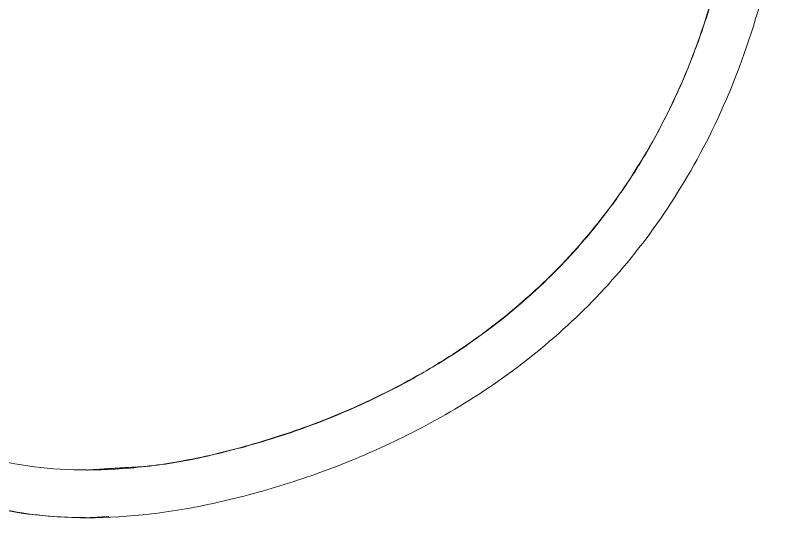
# Model space of a CAD drawing. Header units: millimetres. Extents: x -6909 to -4533, y -2578 to 782.
# Drawn here: x -6191.3 to -5979, y -1700.2 to -1563 of the extents above; entities that cross this region are included whole.
import ezdxf

# ---------------------------------------------------------------- set-up
doc = ezdxf.new("R2010")
doc.units = ezdxf.units.MM

msp = doc.modelspace()

# ---------------------------------------------------------------- linework, layer by layer
at = {"linetype": 'Continuous', "lineweight": 18}
for points, knots in [([(-5978.98, -1483.98), (-5978.98, -1509.48), (-5984.66, -1556.52), (-6007.5, -1610.94), (-6042.24, -1651.8), (-6075.73, -1673.63), (-6102.83, -1685.67), (-6121.93, -1692.14), (-6140.84, -1696.87), (-6164.9, -1700.4), (-6193.34, -1699.47), (-6218.28, -1691.28), (-6236.86, -1680.08), (-6250.01, -1669.17), (-6262.49, -1655.54), (-6277.57, -1634.38), (-6293.93, -1601.51), (-6307.82, -1556.39), (-6317.7, -1505.18), (-6326.51, -1430.36), (-6328.89, -1362.04), (-6328.89, -1310.98)], [0, 0, 0, 0, 0.049387, 0.102889, 0.156391, 0.214352, 0.240033, 0.267854, 0.295675, 0.325814, 0.383775, 0.446566, 0.478456, 0.513003, 0.54755, 0.584977, 0.65695, 0.734922, 0.795996, 0.862159, 1, 1, 1, 1]), ([(-6328.85, -1310.98), (-6328.85, -1319.69), (-6328.76, -1336.45), (-6328.34, -1360.66), (-6327.67, -1383.05), (-6326.78, -1403.72), (-6325.69, -1422.76), (-6324.36, -1441.19), (-6322.8, -1458.91), (-6321, -1475.85), (-6319.1, -1491.04), (-6317.04, -1505.33), (-6314.84, -1518.71), (-6312.41, -1531.72), (-6309.79, -1544.19), (-6306.82, -1556.73), (-6303.45, -1569.35), (-6298.71, -1584.98), (-6292.06, -1603.43), (-6283.65, -1621.92), (-6274.9, -1637.5), (-6266.29, -1650.29), (-6257.28, -1661.31), (-6248.06, -1670.6), (-6238.85, -1678.28), (-6228.64, -1685.1), (-6218.66, -1690.2), (-6209.23, -1693.85), (-6200.81, -1696.32), (-6191.38, -1698.29), (-6182.1, -1699.45), (-6175.65, -1699.7), (-6172.95, -1699.71)], [0, 0, 0, 0, 0.056785, 0.109381, 0.158029, 0.202956, 0.244381, 0.282511, 0.323483, 0.360447, 0.393679, 0.423434, 0.454639, 0.482189, 0.509758, 0.537826, 0.566283, 0.595028, 0.644419, 0.694147, 0.727489, 0.76098, 0.794732, 0.820346, 0.846375, 0.873004, 0.900496, 0.919484, 0.939107, 0.957831, 0.982455, 1, 1, 1, 1]), ([(-5991.94, -1483.98), (-5991.94, -1508.55), (-5997.42, -1553.4), (-6018.79, -1604.12), (-6050.87, -1641.85), (-6082.04, -1662.21), (-6107.51, -1673.53), (-6125.61, -1679.66), (-6143.4, -1684.11), (-6165.65, -1687.35), (-6191.2, -1686.46), (-6212.98, -1679.29), (-6229.3, -1669.46), (-6241.02, -1659.75), (-6252.35, -1647.38), (-6266.3, -1627.83), (-6281.78, -1596.85), (-6295.21, -1553.31), (-6304.87, -1503.26), (-6313.56, -1429.56), (-6315.93, -1361.77), (-6315.93, -1310.98)], [0, 0, 0, 0, 0.049387, 0.102889, 0.156391, 0.214352, 0.240033, 0.267854, 0.295675, 0.325814, 0.383775, 0.446566, 0.478456, 0.513003, 0.54755, 0.584977, 0.65695, 0.734922, 0.795996, 0.862159, 1, 1, 1, 1]), ([(-5991.89, -1483.98), (-5991.87, -1490.98), (-5992.31, -1504.32), (-5994.16, -1523.42), (-5997.08, -1540.72), (-6000.88, -1556.38), (-6005.43, -1570.53), (-6010.6, -1583.29), (-6016.26, -1594.78), (-6022.92, -1606.17), (-6030.65, -1617.25), (-6039.51, -1627.82), (-6048.53, -1636.94), (-6057.57, -1644.79), (-6066.5, -1651.54), (-6076.52, -1658.18), (-6087.5, -1664.4), (-6099.27, -1670.01), (-6110.61, -1674.61), (-6123.35, -1678.97), (-6138.06, -1682.9), (-6151.27, -1685.54), (-6159.11, -1686.02), (-6161.32, -1686.09)], [0, 0, 0, 0, 0.071395, 0.13647, 0.195989, 0.250644, 0.301056, 0.347782, 0.391304, 0.432032, 0.482567, 0.529393, 0.573003, 0.613759, 0.651906, 0.687609, 0.736825, 0.781082, 0.821111, 0.862158, 0.919177, 0.977358, 1, 1, 1, 1])]:
    msp.add_open_spline(points, degree=3, knots=knots, dxfattribs=at)
for points, degree in [([(-6172.65, -1686.73), (-6173.57, -1686.73), (-6174.49, -1686.72), (-6175.41, -1686.7)], 3), ([(-6171.73, -1686.76), (-6172.65, -1686.73)], 1), ([(-6161.32, -1686.09), (-6171.73, -1686.76)], 1), ([(-6172.95, -1699.71), (-6171.74, -1699.76)], 1), ([(-6171.74, -1699.76), (-6165.87, -1699.46)], 1)]:
    msp.add_open_spline(points, degree=degree, dxfattribs=at)

doc.saveas('drawing.dxf')
